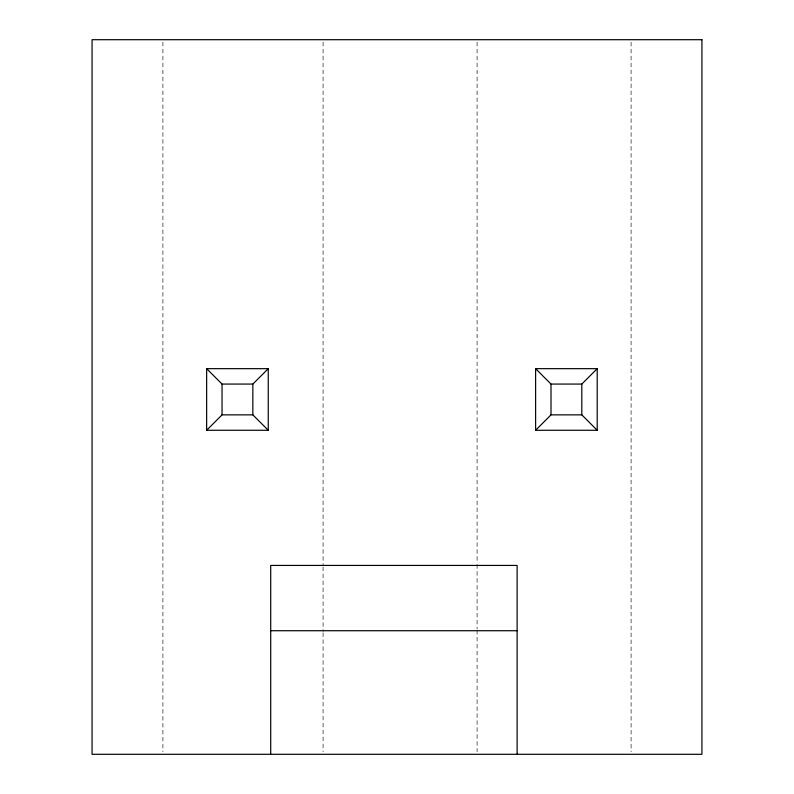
<?xml version="1.0" encoding="UTF-8"?>
<svg xmlns="http://www.w3.org/2000/svg" width="794" height="794" viewBox="0 0 794 794"><rect width="100%" height="100%" fill="white"/><g stroke="black" fill="none" stroke-linecap="round" stroke-linejoin="round"><path stroke-width="0.6" stroke-dasharray="3.97 2.98" d="M631.091 42.181L631.091 751.819M477.085 42.181L477.085 563.244M477.085 564.484L477.085 628.997M477.085 630.238L477.085 751.819M323.079 42.181L323.079 565.725M323.079 566.966L323.079 631.478M323.079 632.719L323.079 751.819M162.909 42.181L162.909 751.819"/><path stroke-width="1.19" d="M206.648 430.269L222.042 414.865L252.849 414.865L268.253 430.269L268.253 368.664L206.648 368.664L206.648 430.269L268.253 430.269M206.648 368.664L222.042 384.068L252.849 384.068L268.253 368.664M535.613 430.269L551.006 414.865L581.813 414.865L597.207 430.269L597.207 368.664L535.613 368.664L535.613 430.269L597.207 430.269M535.613 368.664L551.006 384.068L581.813 384.068L597.207 368.664M270.714 630.724L517.122 630.724M581.813 384.068L581.813 414.865M551.006 384.068L551.006 414.865M517.122 754.3L517.122 565.427L270.714 565.427L270.714 754.3M252.849 384.068L252.849 414.865M222.042 384.068L222.042 414.865M701.936 39.7L92.064 39.7L92.064 754.3L701.936 754.3L701.936 39.7"/></g></svg>
